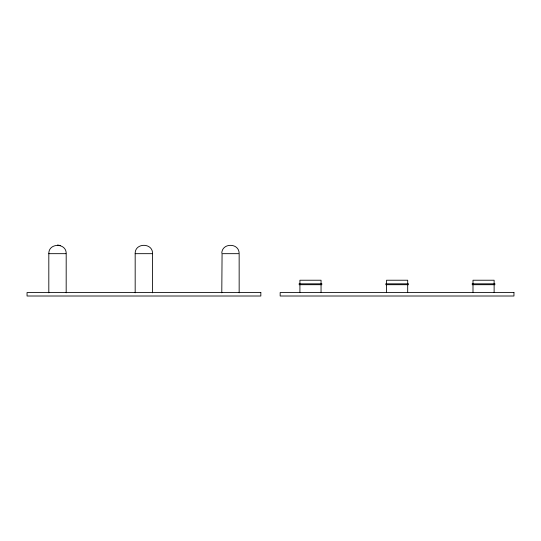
<?xml version="1.0" encoding="UTF-8"?>
<svg xmlns="http://www.w3.org/2000/svg" width="541" height="541" viewBox="0 0 541 541"><rect width="100%" height="100%" fill="white"/><g stroke="black" fill="none" stroke-linecap="round" stroke-linejoin="round"><path stroke-width="0.81" d="M48.812 292.803L48.818 253.675C48.453 242.672 66.563 242.672 66.191 253.675L66.178 292.809M221.796 253.093C222.108 242.753 238.824 242.753 239.129 253.093M135.176 292.809L135.176 253.675C134.763 242.551 152.961 242.551 152.548 253.675L152.548 292.803M65.894 253.675L48.818 253.675M135.176 253.675L152.548 253.675M221.79 292.803L222.074 253.675L239.149 253.675L239.163 292.809M299.051 283.829L321.915 283.829M385.692 283.829L408.556 283.829M472.124 283.829L494.988 283.829M299.051 284.701L321.915 284.701M385.692 284.701L408.556 284.701M472.124 284.701L494.988 284.701M57.508 244.992L60.633 245.573M494.122 283.829L494.122 280.224L472.996 280.224L472.996 283.829M494.122 284.701L494.122 292.539M472.996 284.701L472.996 292.539M407.691 283.829L407.691 280.224L386.565 280.224L386.565 283.829M407.691 284.701L407.691 292.539M386.565 284.701L386.565 292.539M321.05 283.829L321.05 280.224L299.917 280.224L299.917 283.829M321.05 284.701L321.05 292.539M299.917 284.701L299.917 292.539M260.836 292.539L27.05 292.539L27.05 296.008L260.836 296.008L260.836 292.539M513.95 292.539L280.164 292.539L280.164 296.008L513.95 296.008L513.95 292.539"/></g></svg>
